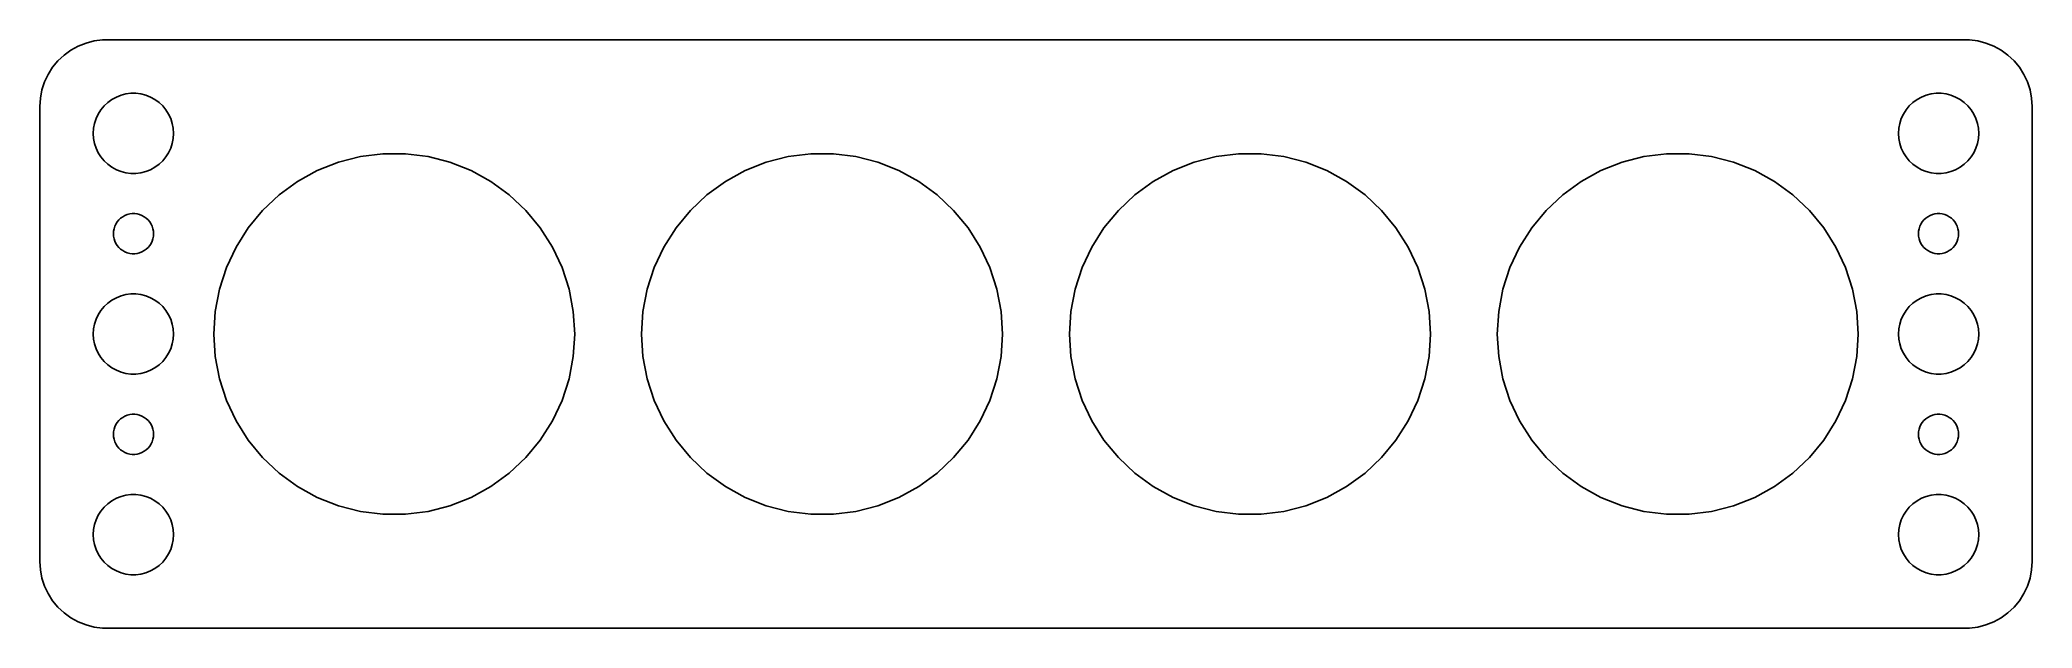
# Model space of a CAD drawing. Header units: metres. Extents: x -74 to 74, y 32 to 76.
import ezdxf

# ---------------------------------------------------------------- set-up
doc = ezdxf.new("R2010")
doc.units = ezdxf.units.M

msp = doc.modelspace()

# ---------------------------------------------------------------- linework, layer by layer
for p, q in [((-69.8139, 75.9901), (-70.4369, 75.9114)), ((69.8139, 75.9901), (-69.8139, 75.9901)), ((70.4369, 75.9114), (69.8139, 75.9901)), ((-72.6871, 74.8526), (-73.1448, 74.4227)), ((-72.1791, 75.2216), (-72.6871, 74.8526)), ((-71.6289, 75.5241), (-72.1791, 75.2216)), ((-71.0451, 75.7553), (-71.6289, 75.5241)), ((-70.4369, 75.9114), (-71.0451, 75.7553)), ((71.0451, 75.7553), (70.4369, 75.9114)), ((71.6289, 75.5241), (71.0451, 75.7553)), ((72.1791, 75.2216), (71.6289, 75.5241)), ((72.6871, 74.8526), (72.1791, 75.2216)), ((73.1448, 74.4227), (72.6871, 74.8526)), ((-73.8815, 73.4088), (-74.1489, 72.8406)), ((-73.5451, 73.9389), (-73.8815, 73.4088)), ((-73.1448, 74.4227), (-73.5451, 73.9389)), ((73.5451, 73.9389), (73.1448, 74.4227)), ((73.8815, 73.4088), (73.5451, 73.9389)), ((74.1489, 72.8406), (73.8815, 73.4088)), ((-74.4606, 71.6267), (-74.5, 71)), ((-74.3429, 72.2434), (-74.4606, 71.6267)), ((-74.1489, 72.8406), (-74.3429, 72.2434)), ((-69.4123, 71.3115), (-69.1075, 71.533)), ((-69.1075, 71.533), (-68.7773, 71.7145)), ((-68.7773, 71.7145), (-68.427, 71.8532)), ((-68.427, 71.8532), (-68.0621, 71.9469)), ((-68.0621, 71.9469), (-67.6884, 71.9941)), ((-67.6884, 71.9941), (-67.3116, 71.9941)), ((-67.3116, 71.9941), (-66.9379, 71.9469)), ((-66.9379, 71.9469), (-66.573, 71.8532)), ((-66.573, 71.8532), (-66.2227, 71.7145)), ((-66.2227, 71.7145), (-65.8925, 71.533)), ((-65.8925, 71.533), (-65.5877, 71.3115)), ((65.5877, 71.3115), (65.8925, 71.533)), ((65.8925, 71.533), (66.2227, 71.7145)), ((66.2227, 71.7145), (66.573, 71.8532)), ((66.573, 71.8532), (66.9379, 71.9469)), ((66.9379, 71.9469), (67.3116, 71.9941)), ((67.3116, 71.9941), (67.6884, 71.9941)), ((67.6884, 71.9941), (68.0621, 71.9469)), ((68.0621, 71.9469), (68.427, 71.8532)), ((68.427, 71.8532), (68.7773, 71.7145)), ((68.7773, 71.7145), (69.1075, 71.533)), ((69.1075, 71.533), (69.4123, 71.3115)), ((74.3429, 72.2434), (74.1489, 72.8406)), ((74.4606, 71.6267), (74.3429, 72.2434)), ((74.5, 71), (74.4606, 71.6267)), ((-74.5, 71), (-74.5, 37)), ((-70.4057, 69.7461), (-70.2893, 70.1044)), ((-70.2893, 70.1044), (-70.1289, 70.4453)), ((-70.1289, 70.4453), (-69.927, 70.7634)), ((-69.927, 70.7634), (-69.6869, 71.0536)), ((-69.6869, 71.0536), (-69.4123, 71.3115)), ((-65.5877, 71.3115), (-65.3131, 71.0536)), ((-65.3131, 71.0536), (-65.073, 70.7634)), ((-65.073, 70.7634), (-64.8711, 70.4453)), ((-64.8711, 70.4453), (-64.7107, 70.1044)), ((-64.7107, 70.1044), (-64.5943, 69.7461)), ((64.5943, 69.7461), (64.7107, 70.1044)), ((64.7107, 70.1044), (64.8711, 70.4453)), ((64.8711, 70.4453), (65.073, 70.7634)), ((65.073, 70.7634), (65.3131, 71.0536)), ((65.3131, 71.0536), (65.5877, 71.3115)), ((69.4123, 71.3115), (69.6869, 71.0536)), ((69.6869, 71.0536), (69.927, 70.7634)), ((69.927, 70.7634), (70.1289, 70.4453)), ((70.1289, 70.4453), (70.2893, 70.1044)), ((70.2893, 70.1044), (70.4057, 69.7461)), ((74.5, 37), (74.5, 71)), ((-70.5, 69), (-70.4763, 69.376)), ((-70.4763, 68.624), (-70.5, 69)), ((-70.4763, 69.376), (-70.4057, 69.7461)), ((-70.4057, 68.2539), (-70.4763, 68.624)), ((-64.5943, 69.7461), (-64.5237, 69.376)), ((-64.5237, 68.624), (-64.5943, 68.2539)), ((-64.5237, 69.376), (-64.5, 69)), ((-64.5, 69), (-64.5237, 68.624)), ((64.5, 69), (64.5237, 69.376)), ((64.5237, 68.624), (64.5, 69)), ((64.5237, 69.376), (64.5943, 69.7461)), ((64.5943, 68.2539), (64.5237, 68.624)), ((70.4057, 69.7461), (70.4763, 69.376)), ((70.4763, 68.624), (70.4057, 68.2539)), ((70.4763, 69.376), (70.5, 69)), ((70.5, 69), (70.4763, 68.624)), ((-70.2893, 67.8956), (-70.4057, 68.2539)), ((-70.1289, 67.5547), (-70.2893, 67.8956)), ((-69.927, 67.2366), (-70.1289, 67.5547)), ((-69.6869, 66.9464), (-69.927, 67.2366)), ((-65.073, 67.2366), (-65.3131, 66.9464)), ((-64.8711, 67.5547), (-65.073, 67.2366)), ((-64.7107, 67.8956), (-64.8711, 67.5547)), ((-64.5943, 68.2539), (-64.7107, 67.8956)), ((-52.1717, 66.8392), (-50.5296, 67.2609)), ((-50.5296, 67.2609), (-48.8477, 67.4734)), ((-48.8477, 67.4734), (-47.1523, 67.4734)), ((-47.1523, 67.4734), (-45.4704, 67.2609)), ((-45.4704, 67.2609), (-43.8283, 66.8392)), ((-20.1717, 66.8392), (-18.5296, 67.2609)), ((-18.5296, 67.2609), (-16.8477, 67.4734)), ((-16.8477, 67.4734), (-15.1523, 67.4734)), ((-15.1523, 67.4734), (-13.4704, 67.2609)), ((-13.4704, 67.2609), (-11.8283, 66.8392)), ((11.8283, 66.8392), (13.4704, 67.2609)), ((13.4704, 67.2609), (15.1523, 67.4734)), ((15.1523, 67.4734), (16.8477, 67.4734)), ((16.8477, 67.4734), (18.5296, 67.2609)), ((18.5296, 67.2609), (20.1717, 66.8392)), ((43.8283, 66.8392), (45.4704, 67.2609)), ((45.4704, 67.2609), (47.1523, 67.4734)), ((47.1523, 67.4734), (48.8477, 67.4734)), ((48.8477, 67.4734), (50.5296, 67.2609)), ((50.5296, 67.2609), (52.1717, 66.8392)), ((64.7107, 67.8956), (64.5943, 68.2539)), ((64.8711, 67.5547), (64.7107, 67.8956)), ((65.073, 67.2366), (64.8711, 67.5547)), ((65.3131, 66.9464), (65.073, 67.2366)), ((69.927, 67.2366), (69.6869, 66.9464)), ((70.1289, 67.5547), (69.927, 67.2366)), ((70.2893, 67.8956), (70.1289, 67.5547)), ((70.4057, 68.2539), (70.2893, 67.8956)), ((-69.4123, 66.6884), (-69.6869, 66.9464)), ((-69.1075, 66.467), (-69.4123, 66.6884)), ((-68.7773, 66.2855), (-69.1075, 66.467)), ((-68.427, 66.1468), (-68.7773, 66.2855)), ((-68.0621, 66.0531), (-68.427, 66.1468)), ((-67.6884, 66.0059), (-68.0621, 66.0531)), ((-67.3116, 66.0059), (-67.6884, 66.0059)), ((-66.9379, 66.0531), (-67.3116, 66.0059)), ((-66.573, 66.1468), (-66.9379, 66.0531)), ((-66.2227, 66.2855), (-66.573, 66.1468)), ((-65.8925, 66.467), (-66.2227, 66.2855)), ((-65.5877, 66.6884), (-65.8925, 66.467)), ((-65.3131, 66.9464), (-65.5877, 66.6884)), ((-55.2337, 65.3984), (-53.748, 66.2152)), ((-53.748, 66.2152), (-52.1717, 66.8392)), ((-43.8283, 66.8392), (-42.252, 66.2152)), ((-42.252, 66.2152), (-40.7663, 65.3984)), ((-23.2337, 65.3984), (-21.748, 66.2152)), ((-21.748, 66.2152), (-20.1717, 66.8392)), ((-11.8283, 66.8392), (-10.252, 66.2152)), ((-10.252, 66.2152), (-8.76633, 65.3984)), ((8.76633, 65.3984), (10.252, 66.2152)), ((10.252, 66.2152), (11.8283, 66.8392)), ((20.1717, 66.8392), (21.748, 66.2152)), ((21.748, 66.2152), (23.2337, 65.3984)), ((40.7663, 65.3984), (42.252, 66.2152)), ((42.252, 66.2152), (43.8283, 66.8392)), ((52.1717, 66.8392), (53.748, 66.2152)), ((53.748, 66.2152), (55.2337, 65.3984)), ((65.5877, 66.6884), (65.3131, 66.9464)), ((65.8925, 66.467), (65.5877, 66.6884)), ((66.2227, 66.2855), (65.8925, 66.467)), ((66.573, 66.1468), (66.2227, 66.2855)), ((66.9379, 66.0531), (66.573, 66.1468)), ((67.3116, 66.0059), (66.9379, 66.0531)), ((67.6884, 66.0059), (67.3116, 66.0059)), ((68.0621, 66.0531), (67.6884, 66.0059)), ((68.427, 66.1468), (68.0621, 66.0531)), ((68.7773, 66.2855), (68.427, 66.1468)), ((69.1075, 66.467), (68.7773, 66.2855)), ((69.4123, 66.6884), (69.1075, 66.467)), ((69.6869, 66.9464), (69.4123, 66.6884)), ((-57.8411, 63.2414), (-56.6052, 64.4019)), ((-56.6052, 64.4019), (-55.2337, 65.3984)), ((-40.7663, 65.3984), (-39.3948, 64.4019)), ((-39.3948, 64.4019), (-38.1589, 63.2414)), ((-25.8411, 63.2414), (-24.6052, 64.4019)), ((-24.6052, 64.4019), (-23.2337, 65.3984)), ((-8.76633, 65.3984), (-7.39478, 64.4019)), ((-7.39478, 64.4019), (-6.15892, 63.2414)), ((6.15892, 63.2414), (7.39478, 64.4019)), ((7.39478, 64.4019), (8.76633, 65.3984)), ((23.2337, 65.3984), (24.6052, 64.4019)), ((24.6052, 64.4019), (25.8411, 63.2414)), ((38.1589, 63.2414), (39.3948, 64.4019)), ((39.3948, 64.4019), (40.7663, 65.3984)), ((55.2337, 65.3984), (56.6052, 64.4019)), ((56.6052, 64.4019), (57.8411, 63.2414)), ((-68.5934, 62.5268), (-68.4561, 62.6558)), ((-68.4561, 62.6558), (-68.3037, 62.7665)), ((-68.3037, 62.7665), (-68.1387, 62.8572)), ((-68.1387, 62.8572), (-67.9635, 62.9266)), ((-67.9635, 62.9266), (-67.7811, 62.9734)), ((-67.7811, 62.9734), (-67.5942, 62.997)), ((-67.5942, 62.997), (-67.4058, 62.997)), ((-67.4058, 62.997), (-67.2189, 62.9734)), ((-67.2189, 62.9734), (-67.0365, 62.9266)), ((-67.0365, 62.9266), (-66.8613, 62.8572)), ((-66.8613, 62.8572), (-66.6963, 62.7665)), ((-66.6963, 62.7665), (-66.5439, 62.6558)), ((-66.5439, 62.6558), (-66.4065, 62.5268)), ((-58.9217, 61.9351), (-57.8411, 63.2414)), ((-38.1589, 63.2414), (-37.0783, 61.9351)), ((-26.9217, 61.9351), (-25.8411, 63.2414)), ((-6.15892, 63.2414), (-5.07826, 61.9351)), ((5.07826, 61.9351), (6.15892, 63.2414)), ((25.8411, 63.2414), (26.9217, 61.9351)), ((37.0783, 61.9351), (38.1589, 63.2414)), ((57.8411, 63.2414), (58.9217, 61.9351)), ((66.4065, 62.5268), (66.5439, 62.6558)), ((66.5439, 62.6558), (66.6963, 62.7665)), ((66.6963, 62.7665), (66.8613, 62.8572)), ((66.8613, 62.8572), (67.0365, 62.9266)), ((67.0365, 62.9266), (67.2189, 62.9734)), ((67.2189, 62.9734), (67.4058, 62.997)), ((67.4058, 62.997), (67.5942, 62.997)), ((67.5942, 62.997), (67.7811, 62.9734)), ((67.7811, 62.9734), (67.9635, 62.9266)), ((67.9635, 62.9266), (68.1387, 62.8572)), ((68.1387, 62.8572), (68.3037, 62.7665)), ((68.3037, 62.7665), (68.4561, 62.6558)), ((68.4561, 62.6558), (68.5934, 62.5268)), ((-69, 61.5), (-68.9882, 61.688)), ((-68.9882, 61.312), (-69, 61.5)), ((-68.9882, 61.688), (-68.9529, 61.873)), ((-68.9529, 61.127), (-68.9882, 61.312)), ((-68.9529, 61.873), (-68.8947, 62.0522)), ((-68.8947, 60.9478), (-68.9529, 61.127)), ((-68.8947, 62.0522), (-68.8145, 62.2226)), ((-68.8145, 62.2226), (-68.7135, 62.3817)), ((-68.7135, 62.3817), (-68.5934, 62.5268)), ((-66.4065, 62.5268), (-66.2865, 62.3817)), ((-66.2865, 62.3817), (-66.1855, 62.2226)), ((-66.1855, 62.2226), (-66.1053, 62.0522)), ((-66.1053, 62.0522), (-66.0471, 61.873)), ((-66.0471, 61.127), (-66.1053, 60.9478)), ((-66.0471, 61.873), (-66.0118, 61.688)), ((-66.0118, 61.312), (-66.0471, 61.127)), ((-66.0118, 61.688), (-66, 61.5)), ((-66, 61.5), (-66.0118, 61.312)), ((-59.8301, 60.5037), (-58.9217, 61.9351)), ((-37.0783, 61.9351), (-36.1699, 60.5037)), ((-27.8301, 60.5037), (-26.9217, 61.9351)), ((-5.07826, 61.9351), (-4.16985, 60.5037)), ((4.16985, 60.5037), (5.07826, 61.9351)), ((26.9217, 61.9351), (27.8301, 60.5037)), ((36.1699, 60.5037), (37.0783, 61.9351)), ((58.9217, 61.9351), (59.8301, 60.5037)), ((66, 61.5), (66.0118, 61.688)), ((66.0118, 61.312), (66, 61.5)), ((66.0118, 61.688), (66.0471, 61.873)), ((66.0471, 61.127), (66.0118, 61.312)), ((66.0471, 61.873), (66.1053, 62.0522)), ((66.1053, 60.9478), (66.0471, 61.127)), ((66.1053, 62.0522), (66.1855, 62.2226)), ((66.1855, 62.2226), (66.2865, 62.3817)), ((66.2865, 62.3817), (66.4065, 62.5268)), ((68.5934, 62.5268), (68.7135, 62.3817)), ((68.7135, 62.3817), (68.8145, 62.2226)), ((68.8145, 62.2226), (68.8947, 62.0522)), ((68.8947, 62.0522), (68.9529, 61.873)), ((68.9529, 61.127), (68.8947, 60.9478)), ((68.9529, 61.873), (68.9882, 61.688)), ((68.9882, 61.312), (68.9529, 61.127)), ((68.9882, 61.688), (69, 61.5)), ((69, 61.5), (68.9882, 61.312)), ((-68.8145, 60.7774), (-68.8947, 60.9478)), ((-68.7135, 60.6183), (-68.8145, 60.7774)), ((-68.5934, 60.4732), (-68.7135, 60.6183)), ((-68.4561, 60.3442), (-68.5934, 60.4732)), ((-68.3037, 60.2335), (-68.4561, 60.3442)), ((-68.1387, 60.1427), (-68.3037, 60.2335)), ((-67.9635, 60.0734), (-68.1387, 60.1427)), ((-67.7811, 60.0266), (-67.9635, 60.0734)), ((-67.5942, 60.0029), (-67.7811, 60.0266)), ((-67.4058, 60.0029), (-67.5942, 60.0029)), ((-67.2189, 60.0266), (-67.4058, 60.0029)), ((-67.0365, 60.0734), (-67.2189, 60.0266)), ((-66.8613, 60.1427), (-67.0365, 60.0734)), ((-66.6963, 60.2335), (-66.8613, 60.1427)), ((-66.5439, 60.3442), (-66.6963, 60.2335)), ((-66.4065, 60.4732), (-66.5439, 60.3442)), ((-66.2865, 60.6183), (-66.4065, 60.4732)), ((-66.1855, 60.7774), (-66.2865, 60.6183)), ((-66.1053, 60.9478), (-66.1855, 60.7774)), ((-60.552, 58.9697), (-59.8301, 60.5037)), ((-36.1699, 60.5037), (-35.448, 58.9697)), ((-28.552, 58.9697), (-27.8301, 60.5037)), ((-4.16985, 60.5037), (-3.44801, 58.9697)), ((3.44801, 58.9697), (4.16985, 60.5037)), ((27.8301, 60.5037), (28.552, 58.9697)), ((35.448, 58.9697), (36.1699, 60.5037)), ((59.8301, 60.5037), (60.552, 58.9697)), ((66.1855, 60.7774), (66.1053, 60.9478)), ((66.2865, 60.6183), (66.1855, 60.7774)), ((66.4065, 60.4732), (66.2865, 60.6183)), ((66.5439, 60.3442), (66.4065, 60.4732)), ((66.6963, 60.2335), (66.5439, 60.3442)), ((66.8613, 60.1427), (66.6963, 60.2335)), ((67.0365, 60.0734), (66.8613, 60.1427)), ((67.2189, 60.0266), (67.0365, 60.0734)), ((67.4058, 60.0029), (67.2189, 60.0266)), ((67.5942, 60.0029), (67.4058, 60.0029)), ((67.7811, 60.0266), (67.5942, 60.0029)), ((67.9635, 60.0734), (67.7811, 60.0266)), ((68.1387, 60.1427), (67.9635, 60.0734)), ((68.3037, 60.2335), (68.1387, 60.1427)), ((68.4561, 60.3442), (68.3037, 60.2335)), ((68.5934, 60.4732), (68.4561, 60.3442)), ((68.7135, 60.6183), (68.5934, 60.4732)), ((68.8145, 60.7774), (68.7135, 60.6183)), ((68.8947, 60.9478), (68.8145, 60.7774)), ((-61.0759, 57.3573), (-60.552, 58.9697)), ((-35.448, 58.9697), (-34.9241, 57.3573)), ((-29.0759, 57.3573), (-28.552, 58.9697)), ((-3.44801, 58.9697), (-2.92412, 57.3573)), ((2.92412, 57.3573), (3.44801, 58.9697)), ((28.552, 58.9697), (29.0759, 57.3573)), ((34.9241, 57.3573), (35.448, 58.9697)), ((60.552, 58.9697), (61.0759, 57.3573)), ((-69.1075, 56.533), (-68.7773, 56.7145)), ((-68.7773, 56.7145), (-68.427, 56.8532)), ((-68.427, 56.8532), (-68.0621, 56.9469)), ((-68.0621, 56.9469), (-67.6884, 56.9941)), ((-67.6884, 56.9941), (-67.3116, 56.9941)), ((-67.3116, 56.9941), (-66.9379, 56.9469)), ((-66.9379, 56.9469), (-66.573, 56.8532)), ((-66.573, 56.8532), (-66.2227, 56.7145)), ((-66.2227, 56.7145), (-65.8925, 56.533)), ((-61.3935, 55.692), (-61.0759, 57.3573)), ((-34.9241, 57.3573), (-34.6064, 55.692)), ((-29.3935, 55.692), (-29.0759, 57.3573)), ((-2.92412, 57.3573), (-2.60645, 55.692)), ((2.60645, 55.692), (2.92412, 57.3573)), ((29.0759, 57.3573), (29.3935, 55.692)), ((34.6064, 55.692), (34.9241, 57.3573)), ((61.0759, 57.3573), (61.3935, 55.692)), ((65.8925, 56.533), (66.2227, 56.7145)), ((66.2227, 56.7145), (66.573, 56.8532)), ((66.573, 56.8532), (66.9379, 56.9469)), ((66.9379, 56.9469), (67.3116, 56.9941)), ((67.3116, 56.9941), (67.6884, 56.9941)), ((67.6884, 56.9941), (68.0621, 56.9469)), ((68.0621, 56.9469), (68.427, 56.8532)), ((68.427, 56.8532), (68.7773, 56.7145)), ((68.7773, 56.7145), (69.1075, 56.533)), ((-70.2893, 55.1044), (-70.1289, 55.4453)), ((-70.1289, 55.4453), (-69.927, 55.7634)), ((-69.927, 55.7634), (-69.6869, 56.0536)), ((-69.6869, 56.0536), (-69.4123, 56.3115)), ((-69.4123, 56.3115), (-69.1075, 56.533)), ((-65.8925, 56.533), (-65.5877, 56.3115)), ((-65.5877, 56.3115), (-65.3131, 56.0536)), ((-65.3131, 56.0536), (-65.073, 55.7634)), ((-65.073, 55.7634), (-64.8711, 55.4453)), ((-64.8711, 55.4453), (-64.7107, 55.1044)), ((-61.5, 54), (-61.3935, 55.692)), ((-34.6064, 55.692), (-34.5, 54)), ((-29.5, 54), (-29.3935, 55.692)), ((-2.60645, 55.692), (-2.5, 54)), ((2.5, 54), (2.60645, 55.692)), ((29.3935, 55.692), (29.5, 54)), ((34.5, 54), (34.6064, 55.692)), ((61.3935, 55.692), (61.5, 54)), ((64.7107, 55.1044), (64.8711, 55.4453)), ((64.8711, 55.4453), (65.073, 55.7634)), ((65.073, 55.7634), (65.3131, 56.0536)), ((65.3131, 56.0536), (65.5877, 56.3115)), ((65.5877, 56.3115), (65.8925, 56.533)), ((69.1075, 56.533), (69.4123, 56.3115)), ((69.4123, 56.3115), (69.6869, 56.0536)), ((69.6869, 56.0536), (69.927, 55.7634)), ((69.927, 55.7634), (70.1289, 55.4453)), ((70.1289, 55.4453), (70.2893, 55.1044)), ((-70.5, 54), (-70.4763, 54.376)), ((-70.4763, 53.624), (-70.5, 54)), ((-70.4763, 54.376), (-70.4057, 54.7461)), ((-70.4057, 54.7461), (-70.2893, 55.1044)), ((-64.7107, 55.1044), (-64.5943, 54.7461)), ((-64.5943, 54.7461), (-64.5237, 54.376)), ((-64.5237, 54.376), (-64.5, 54)), ((-64.5, 54), (-64.5237, 53.624)), ((-61.3935, 52.308), (-61.5, 54)), ((-34.5, 54), (-34.6064, 52.308)), ((-29.3935, 52.308), (-29.5, 54)), ((-2.5, 54), (-2.60645, 52.308)), ((2.60645, 52.308), (2.5, 54)), ((29.5, 54), (29.3935, 52.308)), ((34.6064, 52.308), (34.5, 54)), ((61.5, 54), (61.3935, 52.308)), ((64.5, 54), (64.5237, 54.376)), ((64.5237, 53.624), (64.5, 54)), ((64.5237, 54.376), (64.5943, 54.7461)), ((64.5943, 54.7461), (64.7107, 55.1044)), ((70.2893, 55.1044), (70.4057, 54.7461)), ((70.4057, 54.7461), (70.4763, 54.376)), ((70.4763, 54.376), (70.5, 54)), ((70.5, 54), (70.4763, 53.624)), ((-70.4057, 53.2539), (-70.4763, 53.624)), ((-70.2893, 52.8956), (-70.4057, 53.2539)), ((-70.1289, 52.5547), (-70.2893, 52.8956)), ((-69.927, 52.2366), (-70.1289, 52.5547)), ((-69.6869, 51.9464), (-69.927, 52.2366)), ((-65.073, 52.2366), (-65.3131, 51.9464)), ((-64.8711, 52.5547), (-65.073, 52.2366)), ((-64.7107, 52.8956), (-64.8711, 52.5547)), ((-64.5943, 53.2539), (-64.7107, 52.8956)), ((-64.5237, 53.624), (-64.5943, 53.2539)), ((-61.0759, 50.6427), (-61.3935, 52.308)), ((-34.6064, 52.308), (-34.9241, 50.6427)), ((-29.0759, 50.6427), (-29.3935, 52.308)), ((-2.60645, 52.308), (-2.92412, 50.6427)), ((2.92412, 50.6427), (2.60645, 52.308)), ((29.3935, 52.308), (29.0759, 50.6427)), ((34.9241, 50.6427), (34.6064, 52.308)), ((61.3935, 52.308), (61.0759, 50.6427)), ((64.5943, 53.2539), (64.5237, 53.624)), ((64.7107, 52.8956), (64.5943, 53.2539)), ((64.8711, 52.5547), (64.7107, 52.8956)), ((65.073, 52.2366), (64.8711, 52.5547)), ((65.3131, 51.9464), (65.073, 52.2366)), ((69.927, 52.2366), (69.6869, 51.9464)), ((70.1289, 52.5547), (69.927, 52.2366)), ((70.2893, 52.8956), (70.1289, 52.5547)), ((70.4057, 53.2539), (70.2893, 52.8956)), ((70.4763, 53.624), (70.4057, 53.2539)), ((-69.4123, 51.6885), (-69.6869, 51.9464)), ((-69.1075, 51.467), (-69.4123, 51.6885)), ((-68.7773, 51.2855), (-69.1075, 51.467)), ((-68.427, 51.1468), (-68.7773, 51.2855)), ((-68.0621, 51.0531), (-68.427, 51.1468)), ((-67.6884, 51.0059), (-68.0621, 51.0531)), ((-67.3116, 51.0059), (-67.6884, 51.0059)), ((-66.9379, 51.0531), (-67.3116, 51.0059)), ((-66.573, 51.1468), (-66.9379, 51.0531)), ((-66.2227, 51.2855), (-66.573, 51.1468)), ((-65.8925, 51.467), (-66.2227, 51.2855)), ((-65.5877, 51.6885), (-65.8925, 51.467)), ((-65.3131, 51.9464), (-65.5877, 51.6885)), ((65.5877, 51.6885), (65.3131, 51.9464)), ((65.8925, 51.467), (65.5877, 51.6885)), ((66.2227, 51.2855), (65.8925, 51.467)), ((66.573, 51.1468), (66.2227, 51.2855)), ((66.9379, 51.0531), (66.573, 51.1468)), ((67.3116, 51.0059), (66.9379, 51.0531)), ((67.6884, 51.0059), (67.3116, 51.0059)), ((68.0621, 51.0531), (67.6884, 51.0059)), ((68.427, 51.1468), (68.0621, 51.0531)), ((68.7773, 51.2855), (68.427, 51.1468)), ((69.1075, 51.467), (68.7773, 51.2855)), ((69.4123, 51.6885), (69.1075, 51.467)), ((69.6869, 51.9464), (69.4123, 51.6885)), ((-60.552, 49.0303), (-61.0759, 50.6427)), ((-34.9241, 50.6427), (-35.448, 49.0303)), ((-28.552, 49.0303), (-29.0759, 50.6427)), ((-2.92412, 50.6427), (-3.44801, 49.0303)), ((3.44801, 49.0303), (2.92412, 50.6427)), ((29.0759, 50.6427), (28.552, 49.0303)), ((35.448, 49.0303), (34.9241, 50.6427)), ((61.0759, 50.6427), (60.552, 49.0303)), ((-68.4561, 47.6558), (-68.3037, 47.7665)), ((-68.3037, 47.7665), (-68.1387, 47.8573)), ((-68.1387, 47.8573), (-67.9635, 47.9266)), ((-67.9635, 47.9266), (-67.7811, 47.9734)), ((-67.7811, 47.9734), (-67.5942, 47.9971)), ((-67.5942, 47.9971), (-67.4058, 47.9971)), ((-67.4058, 47.9971), (-67.2189, 47.9734)), ((-67.2189, 47.9734), (-67.0365, 47.9266)), ((-67.0365, 47.9266), (-66.8613, 47.8573)), ((-66.8613, 47.8573), (-66.6963, 47.7665)), ((-66.6963, 47.7665), (-66.5439, 47.6558)), ((-59.8301, 47.4963), (-60.552, 49.0303)), ((-35.448, 49.0303), (-36.1699, 47.4963)), ((-27.8301, 47.4963), (-28.552, 49.0303)), ((-3.44801, 49.0303), (-4.16985, 47.4963)), ((4.16985, 47.4963), (3.44801, 49.0303)), ((28.552, 49.0303), (27.8301, 47.4963)), ((36.1699, 47.4963), (35.448, 49.0303)), ((60.552, 49.0303), (59.8301, 47.4963)), ((66.5439, 47.6558), (66.6963, 47.7665)), ((66.6963, 47.7665), (66.8613, 47.8573)), ((66.8613, 47.8573), (67.0365, 47.9266)), ((67.0365, 47.9266), (67.2189, 47.9734)), ((67.2189, 47.9734), (67.4058, 47.9971)), ((67.4058, 47.9971), (67.5942, 47.9971)), ((67.5942, 47.9971), (67.7811, 47.9734)), ((67.7811, 47.9734), (67.9635, 47.9266)), ((67.9635, 47.9266), (68.1387, 47.8573)), ((68.1387, 47.8573), (68.3037, 47.7665)), ((68.3037, 47.7665), (68.4561, 47.6558)), ((-69, 46.5), (-68.9882, 46.688)), ((-68.9882, 46.312), (-69, 46.5)), ((-68.9882, 46.688), (-68.9529, 46.873)), ((-68.9529, 46.127), (-68.9882, 46.312)), ((-68.9529, 46.873), (-68.8947, 47.0522)), ((-68.8947, 47.0522), (-68.8145, 47.2226)), ((-68.8145, 47.2226), (-68.7135, 47.3817)), ((-68.7135, 47.3817), (-68.5934, 47.5268)), ((-68.5934, 47.5268), (-68.4561, 47.6558)), ((-66.5439, 47.6558), (-66.4065, 47.5268)), ((-66.4065, 47.5268), (-66.2865, 47.3817)), ((-66.2865, 47.3817), (-66.1855, 47.2226)), ((-66.1855, 47.2226), (-66.1053, 47.0522)), ((-66.1053, 47.0522), (-66.0471, 46.873)), ((-66.0471, 46.873), (-66.0118, 46.688)), ((-66.0118, 46.312), (-66.0471, 46.127)), ((-66.0118, 46.688), (-66, 46.5)), ((-66, 46.5), (-66.0118, 46.312)), ((-58.9217, 46.0649), (-59.8301, 47.4963)), ((-36.1699, 47.4963), (-37.0783, 46.0649)), ((-26.9217, 46.0649), (-27.8301, 47.4963)), ((-4.16985, 47.4963), (-5.07826, 46.0649)), ((5.07826, 46.0649), (4.16985, 47.4963)), ((27.8301, 47.4963), (26.9217, 46.0649)), ((37.0783, 46.0649), (36.1699, 47.4963)), ((59.8301, 47.4963), (58.9217, 46.0649)), ((66, 46.5), (66.0118, 46.688)), ((66.0118, 46.312), (66, 46.5)), ((66.0118, 46.688), (66.0471, 46.873)), ((66.0471, 46.127), (66.0118, 46.312)), ((66.0471, 46.873), (66.1053, 47.0522)), ((66.1053, 47.0522), (66.1855, 47.2226)), ((66.1855, 47.2226), (66.2865, 47.3817)), ((66.2865, 47.3817), (66.4065, 47.5268)), ((66.4065, 47.5268), (66.5439, 47.6558)), ((68.4561, 47.6558), (68.5934, 47.5268)), ((68.5934, 47.5268), (68.7135, 47.3817)), ((68.7135, 47.3817), (68.8145, 47.2226)), ((68.8145, 47.2226), (68.8947, 47.0522)), ((68.8947, 47.0522), (68.9529, 46.873)), ((68.9529, 46.873), (68.9882, 46.688)), ((68.9882, 46.312), (68.9529, 46.127)), ((68.9882, 46.688), (69, 46.5)), ((69, 46.5), (68.9882, 46.312)), ((-68.8947, 45.9478), (-68.9529, 46.127)), ((-68.8145, 45.7774), (-68.8947, 45.9478)), ((-68.7135, 45.6183), (-68.8145, 45.7774)), ((-68.5934, 45.4732), (-68.7135, 45.6183)), ((-68.4561, 45.3442), (-68.5934, 45.4732)), ((-68.3037, 45.2335), (-68.4561, 45.3442)), ((-68.1387, 45.1428), (-68.3037, 45.2335)), ((-67.9635, 45.0734), (-68.1387, 45.1428)), ((-67.7811, 45.0266), (-67.9635, 45.0734)), ((-67.5942, 45.003), (-67.7811, 45.0266)), ((-67.4058, 45.003), (-67.5942, 45.003)), ((-67.2189, 45.0266), (-67.4058, 45.003)), ((-67.0365, 45.0734), (-67.2189, 45.0266)), ((-66.8613, 45.1428), (-67.0365, 45.0734)), ((-66.6963, 45.2335), (-66.8613, 45.1428)), ((-66.5439, 45.3442), (-66.6963, 45.2335)), ((-66.4065, 45.4732), (-66.5439, 45.3442)), ((-66.2865, 45.6183), (-66.4065, 45.4732)), ((-66.1855, 45.7774), (-66.2865, 45.6183)), ((-66.1053, 45.9478), (-66.1855, 45.7774)), ((-66.0471, 46.127), (-66.1053, 45.9478)), ((-57.8411, 44.7586), (-58.9217, 46.0649)), ((-56.6052, 43.5981), (-57.8411, 44.7586)), ((-38.1589, 44.7586), (-39.3948, 43.5981)), ((-37.0783, 46.0649), (-38.1589, 44.7586)), ((-25.8411, 44.7586), (-26.9217, 46.0649)), ((-24.6052, 43.5981), (-25.8411, 44.7586)), ((-6.15892, 44.7586), (-7.39478, 43.5981)), ((-5.07826, 46.0649), (-6.15892, 44.7586)), ((6.15892, 44.7586), (5.07826, 46.0649)), ((7.39478, 43.5981), (6.15892, 44.7586)), ((25.8411, 44.7586), (24.6052, 43.5981)), ((26.9217, 46.0649), (25.8411, 44.7586)), ((38.1589, 44.7586), (37.0783, 46.0649)), ((39.3948, 43.5981), (38.1589, 44.7586)), ((57.8411, 44.7586), (56.6052, 43.5981)), ((58.9217, 46.0649), (57.8411, 44.7586)), ((66.1053, 45.9478), (66.0471, 46.127)), ((66.1855, 45.7774), (66.1053, 45.9478)), ((66.2865, 45.6183), (66.1855, 45.7774)), ((66.4065, 45.4732), (66.2865, 45.6183)), ((66.5439, 45.3442), (66.4065, 45.4732)), ((66.6963, 45.2335), (66.5439, 45.3442)), ((66.8613, 45.1428), (66.6963, 45.2335)), ((67.0365, 45.0734), (66.8613, 45.1428)), ((67.2189, 45.0266), (67.0365, 45.0734)), ((67.4058, 45.003), (67.2189, 45.0266)), ((67.5942, 45.003), (67.4058, 45.003)), ((67.7811, 45.0266), (67.5942, 45.003)), ((67.9635, 45.0734), (67.7811, 45.0266)), ((68.1387, 45.1428), (67.9635, 45.0734)), ((68.3037, 45.2335), (68.1387, 45.1428)), ((68.4561, 45.3442), (68.3037, 45.2335)), ((68.5934, 45.4732), (68.4561, 45.3442)), ((68.7135, 45.6183), (68.5934, 45.4732)), ((68.8145, 45.7774), (68.7135, 45.6183)), ((68.8947, 45.9478), (68.8145, 45.7774)), ((68.9529, 46.127), (68.8947, 45.9478)), ((-55.2337, 42.6016), (-56.6052, 43.5981)), ((-39.3948, 43.5981), (-40.7663, 42.6016)), ((-23.2337, 42.6016), (-24.6052, 43.5981)), ((-7.39478, 43.5981), (-8.76633, 42.6016)), ((8.76633, 42.6016), (7.39478, 43.5981)), ((24.6052, 43.5981), (23.2337, 42.6016)), ((40.7663, 42.6016), (39.3948, 43.5981)), ((56.6052, 43.5981), (55.2337, 42.6016)), ((-68.7773, 41.7145), (-68.427, 41.8532)), ((-68.427, 41.8532), (-68.0621, 41.9469)), ((-68.0621, 41.9469), (-67.6884, 41.9941)), ((-67.6884, 41.9941), (-67.3116, 41.9941)), ((-67.3116, 41.9941), (-66.9379, 41.9469)), ((-66.9379, 41.9469), (-66.573, 41.8532)), ((-66.573, 41.8532), (-66.2227, 41.7145)), ((-53.748, 41.7848), (-55.2337, 42.6016)), ((-52.1717, 41.1608), (-53.748, 41.7848)), ((-42.252, 41.7848), (-43.8283, 41.1608)), ((-40.7663, 42.6016), (-42.252, 41.7848)), ((-21.748, 41.7848), (-23.2337, 42.6016)), ((-20.1717, 41.1608), (-21.748, 41.7848)), ((-10.252, 41.7848), (-11.8283, 41.1608)), ((-8.76633, 42.6016), (-10.252, 41.7848)), ((10.252, 41.7848), (8.76633, 42.6016)), ((11.8283, 41.1608), (10.252, 41.7848)), ((21.748, 41.7848), (20.1717, 41.1608)), ((23.2337, 42.6016), (21.748, 41.7848)), ((42.252, 41.7848), (40.7663, 42.6016)), ((43.8283, 41.1608), (42.252, 41.7848)), ((53.748, 41.7848), (52.1717, 41.1608)), ((55.2337, 42.6016), (53.748, 41.7848)), ((66.2227, 41.7145), (66.573, 41.8532)), ((66.573, 41.8532), (66.9379, 41.9469)), ((66.9379, 41.9469), (67.3116, 41.9941)), ((67.3116, 41.9941), (67.6884, 41.9941)), ((67.6884, 41.9941), (68.0621, 41.9469)), ((68.0621, 41.9469), (68.427, 41.8532)), ((68.427, 41.8532), (68.7773, 41.7145)), ((-70.2893, 40.1044), (-70.1289, 40.4453)), ((-70.1289, 40.4453), (-69.927, 40.7634)), ((-69.927, 40.7634), (-69.6869, 41.0536)), ((-69.6869, 41.0536), (-69.4123, 41.3116)), ((-69.4123, 41.3116), (-69.1075, 41.533)), ((-69.1075, 41.533), (-68.7773, 41.7145)), ((-66.2227, 41.7145), (-65.8925, 41.533)), ((-65.8925, 41.533), (-65.5877, 41.3116)), ((-65.5877, 41.3116), (-65.3131, 41.0536)), ((-65.3131, 41.0536), (-65.073, 40.7634)), ((-65.073, 40.7634), (-64.8711, 40.4453)), ((-64.8711, 40.4453), (-64.7107, 40.1044)), ((-50.5296, 40.7391), (-52.1717, 41.1608)), ((-48.8477, 40.5266), (-50.5296, 40.7391)), ((-47.1523, 40.5266), (-48.8477, 40.5266)), ((-45.4704, 40.7391), (-47.1523, 40.5266)), ((-43.8283, 41.1608), (-45.4704, 40.7391)), ((-18.5296, 40.7391), (-20.1717, 41.1608)), ((-16.8477, 40.5266), (-18.5296, 40.7391)), ((-15.1523, 40.5266), (-16.8477, 40.5266)), ((-13.4704, 40.7391), (-15.1523, 40.5266)), ((-11.8283, 41.1608), (-13.4704, 40.7391)), ((13.4704, 40.7391), (11.8283, 41.1608)), ((15.1523, 40.5266), (13.4704, 40.7391)), ((16.8477, 40.5266), (15.1523, 40.5266)), ((18.5296, 40.7391), (16.8477, 40.5266)), ((20.1717, 41.1608), (18.5296, 40.7391)), ((45.4704, 40.7391), (43.8283, 41.1608)), ((47.1523, 40.5266), (45.4704, 40.7391)), ((48.8477, 40.5266), (47.1523, 40.5266)), ((50.5296, 40.7391), (48.8477, 40.5266)), ((52.1717, 41.1608), (50.5296, 40.7391)), ((64.7107, 40.1044), (64.8711, 40.4453)), ((64.8711, 40.4453), (65.073, 40.7634)), ((65.073, 40.7634), (65.3131, 41.0536)), ((65.3131, 41.0536), (65.5877, 41.3116)), ((65.5877, 41.3116), (65.8925, 41.533)), ((65.8925, 41.533), (66.2227, 41.7145)), ((68.7773, 41.7145), (69.1075, 41.533)), ((69.1075, 41.533), (69.4123, 41.3116)), ((69.4123, 41.3116), (69.6869, 41.0536)), ((69.6869, 41.0536), (69.927, 40.7634)), ((69.927, 40.7634), (70.1289, 40.4453)), ((70.1289, 40.4453), (70.2893, 40.1044)), ((-70.5, 39), (-70.4763, 39.376)), ((-70.4763, 38.624), (-70.5, 39)), ((-70.4763, 39.376), (-70.4057, 39.7461)), ((-70.4057, 39.7461), (-70.2893, 40.1044)), ((-64.7107, 40.1044), (-64.5943, 39.7461)), ((-64.5943, 39.7461), (-64.5237, 39.376)), ((-64.5237, 39.376), (-64.5, 39)), ((-64.5, 39), (-64.5237, 38.624)), ((64.5, 39), (64.5237, 39.376)), ((64.5237, 38.624), (64.5, 39)), ((64.5237, 39.376), (64.5943, 39.7461)), ((64.5943, 39.7461), (64.7107, 40.1044)), ((70.2893, 40.1044), (70.4057, 39.7461)), ((70.4057, 39.7461), (70.4763, 39.376)), ((70.4763, 39.376), (70.5, 39)), ((70.5, 39), (70.4763, 38.624)), ((-70.4057, 38.2539), (-70.4763, 38.624)), ((-70.2893, 37.8956), (-70.4057, 38.2539)), ((-70.1289, 37.5547), (-70.2893, 37.8956)), ((-69.927, 37.2366), (-70.1289, 37.5547)), ((-64.8711, 37.5547), (-65.073, 37.2366)), ((-64.7107, 37.8956), (-64.8711, 37.5547)), ((-64.5943, 38.2539), (-64.7107, 37.8956)), ((-64.5237, 38.624), (-64.5943, 38.2539)), ((64.5943, 38.2539), (64.5237, 38.624)), ((64.7107, 37.8956), (64.5943, 38.2539)), ((64.8711, 37.5547), (64.7107, 37.8956)), ((65.073, 37.2366), (64.8711, 37.5547)), ((70.1289, 37.5547), (69.927, 37.2366)), ((70.2893, 37.8956), (70.1289, 37.5547)), ((70.4057, 38.2539), (70.2893, 37.8956)), ((70.4763, 38.624), (70.4057, 38.2539)), ((-74.5, 37), (-74.4606, 36.3733)), ((-74.4606, 36.3733), (-74.3429, 35.7566)), ((-69.6869, 36.9464), (-69.927, 37.2366)), ((-69.4123, 36.6885), (-69.6869, 36.9464)), ((-69.1075, 36.467), (-69.4123, 36.6885)), ((-68.7773, 36.2855), (-69.1075, 36.467)), ((-68.427, 36.1468), (-68.7773, 36.2855)), ((-68.0621, 36.0531), (-68.427, 36.1468)), ((-67.6884, 36.0059), (-68.0621, 36.0531)), ((-67.3116, 36.0059), (-67.6884, 36.0059)), ((-66.9379, 36.0531), (-67.3116, 36.0059)), ((-66.573, 36.1468), (-66.9379, 36.0531)), ((-66.2227, 36.2855), (-66.573, 36.1468)), ((-65.8925, 36.467), (-66.2227, 36.2855)), ((-65.5877, 36.6885), (-65.8925, 36.467)), ((-65.3131, 36.9464), (-65.5877, 36.6885)), ((-65.073, 37.2366), (-65.3131, 36.9464)), ((65.3131, 36.9464), (65.073, 37.2366)), ((65.5877, 36.6885), (65.3131, 36.9464)), ((65.8925, 36.467), (65.5877, 36.6885)), ((66.2227, 36.2855), (65.8925, 36.467)), ((66.573, 36.1468), (66.2227, 36.2855)), ((66.9379, 36.0531), (66.573, 36.1468)), ((67.3116, 36.0059), (66.9379, 36.0531)), ((67.6884, 36.0059), (67.3116, 36.0059)), ((68.0621, 36.0531), (67.6884, 36.0059)), ((68.427, 36.1468), (68.0621, 36.0531)), ((68.7773, 36.2855), (68.427, 36.1468)), ((69.1075, 36.467), (68.7773, 36.2855)), ((69.4123, 36.6885), (69.1075, 36.467)), ((69.6869, 36.9464), (69.4123, 36.6885)), ((69.927, 37.2366), (69.6869, 36.9464)), ((74.3429, 35.7566), (74.4606, 36.3733)), ((74.4606, 36.3733), (74.5, 37)), ((-74.3429, 35.7566), (-74.1489, 35.1594)), ((-74.1489, 35.1594), (-73.8815, 34.5912)), ((-73.8815, 34.5912), (-73.5451, 34.0611)), ((73.5451, 34.0611), (73.8815, 34.5912)), ((73.8815, 34.5912), (74.1489, 35.1594)), ((74.1489, 35.1594), (74.3429, 35.7566)), ((-73.5451, 34.0611), (-73.1448, 33.5773)), ((-73.1448, 33.5773), (-72.6871, 33.1474)), ((-72.6871, 33.1474), (-72.1791, 32.7784)), ((72.1791, 32.7784), (72.6871, 33.1474)), ((72.6871, 33.1474), (73.1448, 33.5773)), ((73.1448, 33.5773), (73.5451, 34.0611)), ((-72.1791, 32.7784), (-71.6289, 32.4759)), ((-71.6289, 32.4759), (-71.0451, 32.2447)), ((-71.0451, 32.2447), (-70.4369, 32.0886)), ((-70.4369, 32.0886), (-69.8139, 32.0099)), ((-69.8139, 32.0099), (69.8139, 32.0099)), ((69.8139, 32.0099), (70.4369, 32.0886)), ((70.4369, 32.0886), (71.0451, 32.2447)), ((71.0451, 32.2447), (71.6289, 32.4759)), ((71.6289, 32.4759), (72.1791, 32.7784))]:
    msp.add_line(p, q)

doc.saveas('drawing.dxf')
